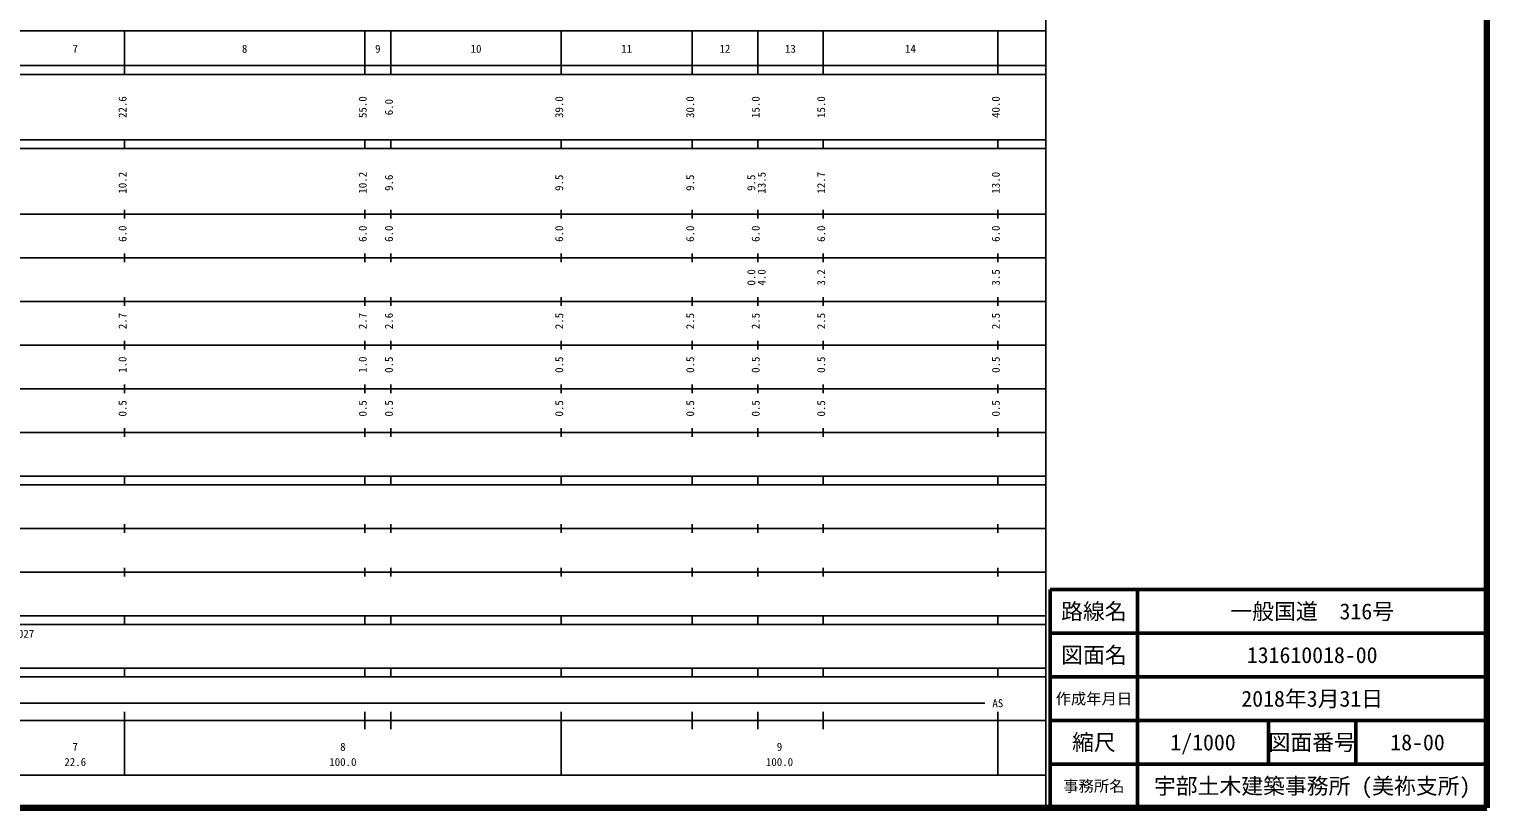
# Model space of a CAD drawing. Units: millimetres on the paper, enlarged 1000 times. Extents: x 40000 to 680000, y 20000 to 380000.
# Drawn here: x 346149 to 680000, y 20000 to 198357 of the extents above; entities that cross this region are included whole.
import ezdxf
from ezdxf.enums import TextEntityAlignment as Align

# ---------------------------------------------------------------- set-up
doc = ezdxf.new("R2010")
doc.units = ezdxf.units.MM
doc.header["$LTSCALE"] = 1000
for name, color, linetype, lineweight in [('S-TTL', 2, 'Continuous', 140), ('S-TTL-BAND', 7, 'Continuous', 25), ('S-TTL-FRAM', 2, 'Continuous', 50), ('S-TTL-LINE', 7, 'Continuous', 50)]:
    doc.layers.add(name, color=color, linetype=linetype, lineweight=lineweight)
doc.layers.add('S-TTL-TXT', color=7, linetype='Continuous')
doc.styles.add('ＭＳ ゴシック', font='')
doc.styles.get('ＭＳ ゴシック').set_extended_font_data('MS Gothic')

msp = doc.modelspace()

# ---------------------------------------------------------------- linework, layer by layer
at = {"layer": 'S-TTL'}
for p, q in [((680000, 20000), (680000, 380000)), ((40000, 20000), (680000, 20000))]:
    msp.add_line(p, q, dxfattribs=at)
at = {"layer": 'S-TTL-BAND'}
for p, q in [((579000, 20000), (579000, 370000)), ((68000, 198000), (579000, 198000)), ((368000, 188000), (368000, 198000)), ((423000, 188000), (423000, 198000)), ((429000, 188000), (429000, 198000)), ((468000, 188000), (468000, 198000)), ((498000, 188000), (498000, 198000)), ((513000, 188000), (513000, 198000)), ((528000, 188000), (528000, 198000)), ((568000, 188000), (568000, 198000)), ((40000, 190000), (579000, 190000)), ((40000, 188000), (579000, 188000)), ((40000, 173000), (579000, 173000)), ((40000, 171000), (579000, 171000)), ((368000, 171000), (368000, 173000)), ((423000, 171000), (423000, 173000)), ((429000, 171000), (429000, 173000)), ((468000, 171000), (468000, 173000)), ((498000, 171000), (498000, 173000)), ((513000, 171000), (513000, 173000)), ((528000, 171000), (528000, 173000)), ((568000, 171000), (568000, 173000)), ((368000, 155000), (368000, 157000)), ((423000, 155000), (423000, 157000)), ((429000, 155000), (429000, 157000)), ((468000, 155000), (468000, 157000)), ((498000, 155000), (498000, 157000)), ((513000, 155000), (513000, 157000)), ((528000, 155000), (528000, 157000)), ((568000, 155000), (568000, 157000)), ((40000, 156000), (579000, 156000)), ((368000, 145000), (368000, 147000)), ((423000, 145000), (423000, 147000)), ((429000, 145000), (429000, 147000)), ((468000, 145000), (468000, 147000)), ((498000, 145000), (498000, 147000)), ((513000, 145000), (513000, 147000)), ((528000, 145000), (528000, 147000)), ((568000, 145000), (568000, 147000)), ((46000, 146000), (579000, 146000)), ((368000, 135000), (368000, 137000)), ((423000, 135000), (423000, 137000)), ((429000, 135000), (429000, 137000)), ((468000, 135000), (468000, 137000)), ((498000, 135000), (498000, 137000)), ((513000, 135000), (513000, 137000)), ((528000, 135000), (528000, 137000)), ((568000, 135000), (568000, 137000)), ((52000, 136000), (579000, 136000)), ((368000, 125000), (368000, 127000)), ((423000, 125000), (423000, 127000)), ((429000, 125000), (429000, 127000)), ((468000, 125000), (468000, 127000)), ((498000, 125000), (498000, 127000)), ((513000, 125000), (513000, 127000)), ((528000, 125000), (528000, 127000)), ((568000, 125000), (568000, 127000)), ((46000, 126000), (579000, 126000)), ((368000, 115000), (368000, 117000)), ((423000, 115000), (423000, 117000)), ((429000, 115000), (429000, 117000)), ((468000, 115000), (468000, 117000)), ((498000, 115000), (498000, 117000)), ((513000, 115000), (513000, 117000)), ((528000, 115000), (528000, 117000)), ((568000, 115000), (568000, 117000)), ((52000, 116000), (579000, 116000)), ((368000, 105000), (368000, 107000)), ((423000, 105000), (423000, 107000)), ((429000, 105000), (429000, 107000)), ((468000, 105000), (468000, 107000)), ((498000, 105000), (498000, 107000)), ((513000, 105000), (513000, 107000)), ((528000, 105000), (528000, 107000)), ((568000, 105000), (568000, 107000)), ((46000, 106000), (579000, 106000)), ((40000, 96000), (579000, 96000)), ((40000, 94000), (579000, 94000)), ((368000, 94000), (368000, 96000)), ((423000, 94000), (423000, 96000)), ((429000, 94000), (429000, 96000)), ((468000, 94000), (468000, 96000)), ((498000, 94000), (498000, 96000)), ((513000, 94000), (513000, 96000)), ((528000, 94000), (528000, 96000)), ((568000, 94000), (568000, 96000)), ((49000, 84000), (579000, 84000)), ((368000, 83000), (368000, 85000)), ((423000, 83000), (423000, 85000)), ((429000, 83000), (429000, 85000)), ((468000, 83000), (468000, 85000)), ((498000, 83000), (498000, 85000)), ((513000, 83000), (513000, 85000)), ((528000, 83000), (528000, 85000)), ((568000, 83000), (568000, 85000)), ((40000, 74000), (579000, 74000)), ((368000, 73000), (368000, 75000)), ((423000, 73000), (423000, 75000)), ((429000, 73000), (429000, 75000)), ((468000, 73000), (468000, 75000)), ((498000, 73000), (498000, 75000)), ((513000, 73000), (513000, 75000)), ((528000, 73000), (528000, 75000)), ((568000, 73000), (568000, 75000)), ((40000, 64000), (579000, 64000)), ((368000, 62000), (368000, 64000)), ((423000, 62000), (423000, 64000)), ((429000, 62000), (429000, 64000)), ((468000, 62000), (468000, 64000)), ((498000, 62000), (498000, 64000)), ((513000, 62000), (513000, 64000)), ((528000, 62000), (528000, 64000)), ((568000, 62000), (568000, 64000)), ((40000, 62000), (579000, 62000)), ((40000, 52000), (579000, 52000)), ((368000, 50000), (368000, 52000)), ((423000, 50000), (423000, 52000)), ((429000, 50000), (429000, 52000)), ((468000, 50000), (468000, 52000)), ((498000, 50000), (498000, 52000)), ((513000, 50000), (513000, 52000)), ((528000, 50000), (528000, 52000)), ((568000, 50000), (568000, 52000)), ((40000, 50000), (579000, 50000)), ((71000, 44000), (565000, 44000)), ((368000, 27500), (368000, 42000)), ((423000, 38000), (423000, 42000)), ((429000, 38000), (429000, 42000)), ((468000, 27500), (468000, 42000)), ((498000, 38000), (498000, 42000)), ((513000, 38000), (513000, 42000)), ((528000, 38000), (528000, 42000)), ((568000, 27500), (568000, 42000)), ((40000, 40000), (579000, 40000)), ((68000, 27500), (579000, 27500))]:
    msp.add_line(p, q, dxfattribs=at)
at = {"layer": 'S-TTL-FRAM'}
for p, q in [((680000, 70000), (580000, 70000)), ((580000, 70000), (580000, 20000))]:
    msp.add_line(p, q, dxfattribs=at)
at = {"layer": 'S-TTL-LINE'}
for p, q in [((600000, 70000), (600000, 20000)), ((680000, 60000), (580000, 60000)), ((680000, 50000), (580000, 50000)), ((680000, 40000), (580000, 40000)), ((630000, 40000), (630000, 30000)), ((650000, 40000), (650000, 30000)), ((680000, 30000), (580000, 30000))]:
    msp.add_line(p, q, dxfattribs=at)

# ---------------------------------------------------------------- texts
at = {"layer": 'S-TTL-BAND', "style": 'ＭＳ ゴシック'}
for s, p in [('7', (356700, 192405)), ('8', (395500, 192405)), ('9', (426000, 192405)), ('10', (448500, 192405)), ('11', (483000, 192405)), ('12', (505500, 192405)), ('13', (520500, 192405)), ('14', (548000, 192405)), ('AS', (568000, 42500)), ('7', (356700, 32523)), ('8', (418000, 32523)), ('9', (518000, 32523)), ('22.6', (356700, 29033)), ('100.0', (418000, 29033)), ('100.0', (518000, 29033))]:
    msp.add_text(s, height=1833, dxfattribs=at).set_placement(p, align=Align.BOTTOM_CENTER)
for s, p in [('22.6', (369000, 180500)), ('55.0', (424000, 180500)), ('6.0', (430000, 180500)), ('39.0', (469000, 180500)), ('30.0', (499000, 180500)), ('15.0', (514000, 180500)), ('15.0', (529000, 180500)), ('40.0', (569000, 180500)), ('10.2', (369000, 163174)), ('10.2', (424000, 163174)), ('9.6', (430000, 163174)), ('9.5', (469000, 163174)), ('9.5', (499000, 163174)), ('9.5', (513000, 163174)), ('13.5', (515370, 163174)), ('12.7', (529000, 163174)), ('13.0', (569000, 163174)), ('6.0', (369000, 151500)), ('6.0', (424000, 151500)), ('6.0', (430000, 151500)), ('6.0', (469000, 151500)), ('6.0', (499000, 151500)), ('6.0', (514000, 151500)), ('6.0', (529000, 151500)), ('6.0', (569000, 151500)), ('0.0', (513000, 141500)), ('4.0', (515370, 141500)), ('3.2', (529000, 141500)), ('3.5', (569000, 141500)), ('2.7', (369000, 131500)), ('2.7', (424000, 131500)), ('2.6', (430000, 131500)), ('2.5', (469000, 131500)), ('2.5', (499000, 131500)), ('2.5', (514000, 131500)), ('2.5', (529000, 131500)), ('2.5', (569000, 131500)), ('1.0', (369000, 121500)), ('1.0', (424000, 121500)), ('0.5', (430000, 121500)), ('0.5', (469000, 121500)), ('0.5', (499000, 121500)), ('0.5', (514000, 121500)), ('0.5', (529000, 121500)), ('0.5', (569000, 121500)), ('0.5', (369000, 111500)), ('0.5', (424000, 111500)), ('0.5', (430000, 111500)), ('0.5', (469000, 111500)), ('0.5', (499000, 111500)), ('0.5', (514000, 111500)), ('0.5', (529000, 111500)), ('0.5', (569000, 111500))]:
    msp.add_text(s, height=1833, rotation=90, dxfattribs=at).set_placement(p, align=Align.BOTTOM_CENTER)
msp.add_text('10027', height=1833, dxfattribs=at).set_placement((341075, 58405), align=Align.BOTTOM_LEFT)
at = {"layer": 'S-TTL-TXT', "style": 'ＭＳ ゴシック'}
for s, height, p in [('路線名', 3666, (590000, 65000)), ('路線名', 3666, (590000, 65000)), ('一般国道\u3000316号', 3666, (640000, 65000)), ('図面名', 3666, (590000, 55000)), ('図面名', 3666, (590000, 55000)), ('131610018-00', 3666, (640000, 55000)), ('2018年3月31日', 3666, (640000, 45000)), ('作成年月日', 2566, (590000, 45000)), ('作成年月日', 2566, (590000, 45000)), ('縮尺', 3666, (590000, 35000)), ('縮尺', 3666, (590000, 35000)), ('1/1000', 3666, (615000, 35000)), ('図面番号', 3666, (640000, 35000)), ('図面番号', 3666, (640000, 35000)), ('18-00', 3666, (664125, 35000)), ('宇部土木建築事務所 (美祢支所)', 3666, (640000, 25000)), ('事務所名', 2566, (590000, 25000)), ('事務所名', 2566, (590000, 25000))]:
    msp.add_text(s, height=height, dxfattribs=at).set_placement(p, align=Align.MIDDLE_CENTER)

doc.saveas('drawing.dxf')
